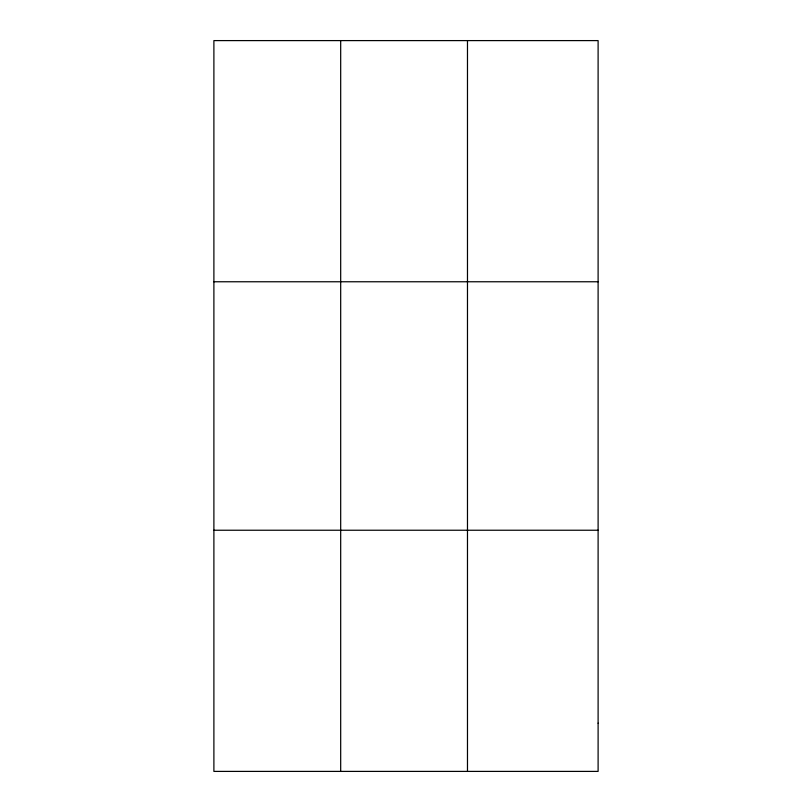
<?xml version="1.0" encoding="UTF-8"?>
<svg xmlns="http://www.w3.org/2000/svg" width="812" height="812" viewBox="0 0 812 812"><rect width="100%" height="100%" fill="white"/><g stroke="black" fill="none" stroke-linecap="round" stroke-linejoin="round"><path stroke-width="1.22" d="M340.685 40.6L340.685 771.4M467.479 40.6L467.479 771.4M213.891 281.764L598.109 281.764M213.891 530.236L598.109 530.236M598.109 723.167L598.109 771.4L213.891 771.4L213.891 40.6L598.109 40.6L598.109 723.167"/></g></svg>
